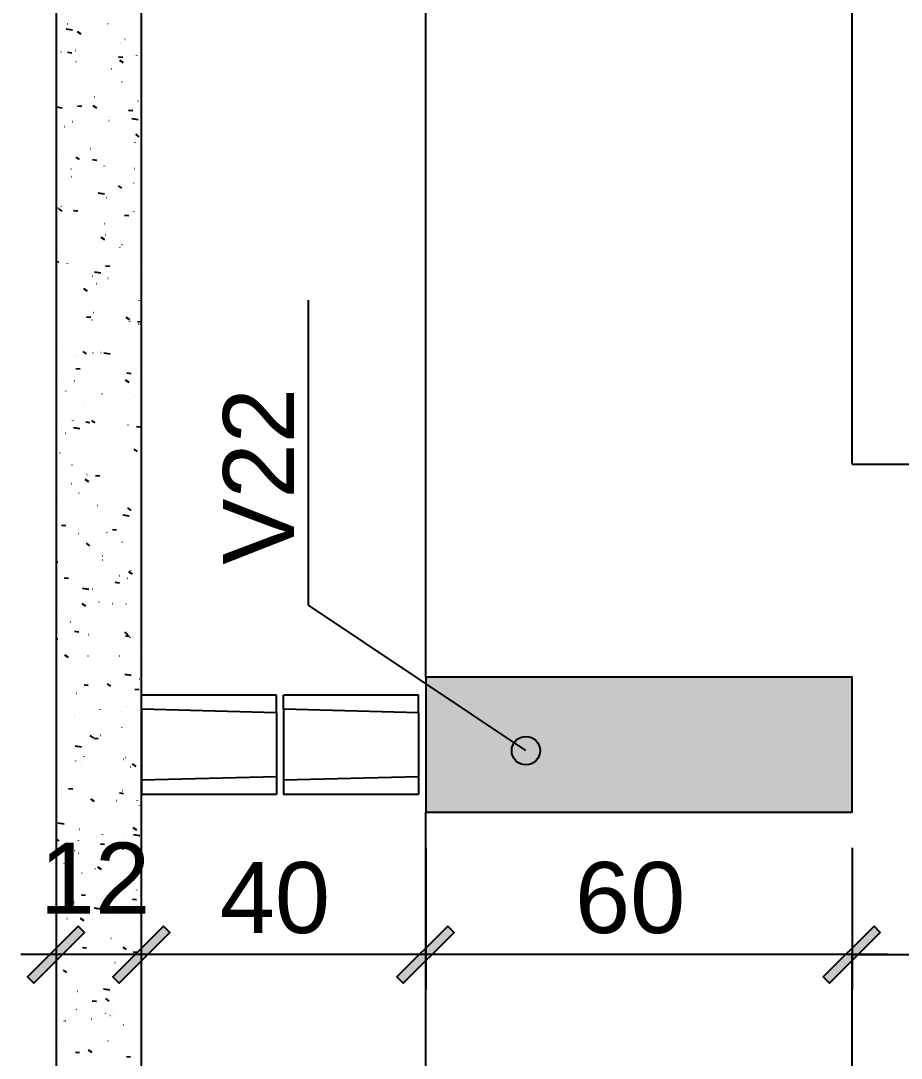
# Model space of a CAD drawing. Extents: x -1789 to 4156, y -3064 to 1391.
# Drawn here: x 2569.4 to 2693.4, y -1544.8 to -1398.8 of the extents above; entities that cross this region are included whole.
import ezdxf

# ---------------------------------------------------------------- set-up
doc = ezdxf.new("R2010")
doc.units = 0
for name, color, linetype in [('1', 1, 'CONTINUOUS'), ('2', 2, 'CONTINUOUS'), ('3', 3, 'CONTINUOUS'), ('4', 4, 'CONTINUOUS'), ('8', 8, 'CONTINUOUS'), ('9', 254, 'CONTINUOUS')]:
    doc.layers.add(name, color=color, linetype=linetype)
doc.styles.add('TQS_ARIAL', font='arial.ttf')

msp = doc.modelspace()

# ---------------------------------------------------------------- linework, layer by layer
at = {"layer": '1', "linetype": 'Continuous'}
for p, q in [((2586.4368, -1495.72845), (2586.4368, -1505.7146)), ((2586.4368, -1495.72845), (2586.4368, -1505.7146)), ((2586.4368, -1495.72845), (2586.4368, -1505.7146)), ((2586.4368, -1495.72845), (2586.4368, -1505.7146)), ((2586.4368, -1495.72845), (2586.4368, -1505.7146)), ((2586.4368, -1495.72845), (2586.4368, -1505.7146)), ((2586.4368, -1495.72845), (2586.4368, -1505.7146)), ((2605.4368, -1496.2196), (2605.4368, -1505.2196)), ((2605.4368, -1496.2196), (2605.4368, -1505.2196)), ((2606.4368, -1495.72845), (2606.4368, -1505.7146)), ((2625.4368, -1496.2196), (2625.4368, -1505.2196)), ((2625.4368, -1496.2196), (2625.4368, -1505.2196)), ((2625.4368, -1496.2196), (2625.4368, -1505.2196)), ((2625.4368, -1496.2196), (2625.4368, -1505.2196)), ((2625.4368, -1496.2196), (2625.4368, -1505.2196)), ((2625.4368, -1496.2196), (2625.4368, -1505.2196)), ((2626.4368, -1515.2196), (2626.4368, -1535.2197)), ((2686.4368, -1515.2196), (2686.4368, -1535.2197)), ((2591.4368, -1530.2197), (2569.4368, -1530.2197)), ((2631.4368, -1530.2197), (2581.4368, -1530.2197)), ((2691.4368, -1530.2197), (2621.4368, -1530.2197))]:
    msp.add_line(p, q, dxfattribs=at)
for points in [[(2640.5341, -1501.54355), (2609.9143, -1481.0751), (2609.9143, -1438.12065)], [(2577.53095, -1526.24165), (2570.3857, -1533.38695), (2571.26955, -1534.2708), (2578.41485, -1527.12555), (2577.53095, -1526.24165)], [(2589.53095, -1526.24165), (2582.3857, -1533.38695), (2583.26955, -1534.2708), (2590.41485, -1527.12555), (2589.53095, -1526.24165)], [(2589.53095, -1526.24165), (2582.3857, -1533.38695), (2583.26955, -1534.2708), (2590.41485, -1527.12555), (2589.53095, -1526.24165)], [(2629.53095, -1526.24165), (2622.3857, -1533.38695), (2623.26955, -1534.2708), (2630.41485, -1527.12555), (2629.53095, -1526.24165)], [(2629.53095, -1526.24165), (2622.3857, -1533.38695), (2623.26955, -1534.2708), (2630.41485, -1527.12555), (2629.53095, -1526.24165)], [(2689.53095, -1526.24165), (2682.3857, -1533.38695), (2683.26955, -1534.2708), (2690.41485, -1527.12555), (2689.53095, -1526.24165)]]:
    msp.add_lwpolyline(points, dxfattribs=at)
msp.add_circle((2640.5341, -1501.54355), 2, dxfattribs=at)
for points in [[(2642.5341, -1501.54355), (2640.8814, -1499.5739), (2639.5341, -1499.8115)], [(2642.5341, -1501.54355), (2642.0662, -1500.25795), (2640.8814, -1499.5739)], [(2642.5341, -1501.54355), (2639.5341, -1499.8115), (2638.6547, -1500.8595)], [(2642.5341, -1501.54355), (2638.6547, -1500.8595), (2638.6547, -1502.22755)], [(2642.5341, -1501.54355), (2638.6547, -1502.22755), (2639.5341, -1503.2756)], [(2642.5341, -1501.54355), (2639.5341, -1503.2756), (2640.8814, -1503.51315)], [(2642.5341, -1501.54355), (2640.8814, -1503.51315), (2642.0662, -1502.8291)], [(2642.5341, -1501.54355), (2642.0662, -1502.8291), (2642.5341, -1501.54355)], [(2577.53095, -1526.24165), (2570.3857, -1533.38695), (2571.26955, -1534.2708)], [(2577.53095, -1526.24165), (2571.26955, -1534.2708), (2578.41485, -1527.12555)], [(2577.53095, -1526.24165), (2578.41485, -1527.12555), (2577.53095, -1526.24165)], [(2589.53095, -1526.24165), (2582.3857, -1533.38695), (2583.26955, -1534.2708)], [(2589.53095, -1526.24165), (2582.3857, -1533.38695), (2583.26955, -1534.2708)], [(2589.53095, -1526.24165), (2583.26955, -1534.2708), (2590.41485, -1527.12555)], [(2589.53095, -1526.24165), (2583.26955, -1534.2708), (2590.41485, -1527.12555)], [(2589.53095, -1526.24165), (2590.41485, -1527.12555), (2589.53095, -1526.24165)], [(2589.53095, -1526.24165), (2590.41485, -1527.12555), (2589.53095, -1526.24165)], [(2629.53095, -1526.24165), (2622.3857, -1533.38695), (2623.26955, -1534.2708)], [(2629.53095, -1526.24165), (2622.3857, -1533.38695), (2623.26955, -1534.2708)], [(2629.53095, -1526.24165), (2623.26955, -1534.2708), (2630.41485, -1527.12555)], [(2629.53095, -1526.24165), (2623.26955, -1534.2708), (2630.41485, -1527.12555)], [(2629.53095, -1526.24165), (2630.41485, -1527.12555), (2629.53095, -1526.24165)], [(2629.53095, -1526.24165), (2630.41485, -1527.12555), (2629.53095, -1526.24165)], [(2689.53095, -1526.24165), (2682.3857, -1533.38695), (2683.26955, -1534.2708)], [(2689.53095, -1526.24165), (2683.26955, -1534.2708), (2690.41485, -1527.12555)], [(2689.53095, -1526.24165), (2690.41485, -1527.12555), (2689.53095, -1526.24165)]]:
    msp.add_solid(points, dxfattribs=at)
at = {"layer": '2', "linetype": 'Continuous'}
for p, q in [((2586.4368, -1495.72845), (2586.4368, -1493.7196)), ((2586.4368, -1495.72845), (2586.4368, -1493.7196)), ((2586.4368, -1495.72845), (2586.4368, -1493.7196)), ((2586.4368, -1495.72845), (2586.4368, -1493.7196)), ((2586.4368, -1495.72845), (2586.4368, -1493.7196)), ((2586.4368, -1495.72845), (2586.4368, -1493.7196)), ((2605.4368, -1493.7196), (2586.4368, -1493.7196)), ((2586.4368, -1495.72845), (2586.4368, -1493.7196)), ((2605.4368, -1496.2196), (2605.4368, -1493.7196)), ((2605.4368, -1496.2196), (2605.4368, -1493.7196)), ((2625.4368, -1493.7196), (2606.4368, -1493.7196)), ((2606.4368, -1495.72845), (2606.4368, -1493.7196)), ((2625.4368, -1496.2196), (2625.4368, -1493.7196)), ((2625.4368, -1496.2196), (2625.4368, -1493.7196)), ((2625.4368, -1496.2196), (2625.4368, -1493.7196)), ((2625.4368, -1496.2196), (2625.4368, -1493.7196)), ((2625.4368, -1496.2196), (2625.4368, -1493.7196)), ((2625.4368, -1496.2196), (2625.4368, -1493.7196)), ((2605.4368, -1496.2196), (2586.4368, -1495.72845)), ((2625.4368, -1496.2196), (2606.4368, -1495.72845)), ((2605.4368, -1505.22345), (2586.4368, -1505.7146)), ((2605.4368, -1505.22345), (2605.4368, -1507.71765)), ((2605.4368, -1505.22345), (2605.4368, -1507.71765)), ((2625.4368, -1505.22345), (2606.4368, -1505.7146)), ((2625.4368, -1505.22345), (2625.4368, -1507.71765)), ((2625.4368, -1505.22345), (2625.4368, -1507.71765)), ((2625.4368, -1505.22345), (2625.4368, -1507.71765)), ((2625.4368, -1505.22345), (2625.4368, -1507.71765)), ((2625.4368, -1505.22345), (2625.4368, -1507.71765)), ((2625.4368, -1505.22345), (2625.4368, -1507.71765)), ((2586.4368, -1505.7146), (2586.4368, -1507.7196)), ((2586.4368, -1505.7146), (2586.4368, -1507.7196)), ((2586.4368, -1505.7146), (2586.4368, -1507.7196)), ((2586.4368, -1505.7146), (2586.4368, -1507.7196)), ((2586.4368, -1505.7146), (2586.4368, -1507.7196)), ((2586.4368, -1505.7146), (2586.4368, -1507.7196)), ((2586.4368, -1505.7146), (2586.4368, -1507.7196)), ((2606.4368, -1505.7146), (2606.4368, -1507.7196)), ((2605.4368, -1507.71765), (2586.4368, -1507.7196)), ((2625.4368, -1507.71765), (2606.4368, -1507.7196)), ((2626.4368, -1510.2196), (2626.4368, -1510.2196)), ((2686.4368, -1510.2196), (2686.4368, -1510.2196)), ((2574.4368, -1530.2197), (2574.4368, -1530.2197)), ((2586.4368, -1530.2197), (2586.4368, -1530.2197)), ((2586.4368, -1530.2197), (2586.4368, -1530.2197)), ((2626.4368, -1530.2197), (2626.4368, -1530.2197))]:
    msp.add_line(p, q, dxfattribs=at)
at = {"layer": '3', "linetype": 'Continuous'}
for p, q in [((2626.4368, -1491.2196), (2626.4368, -1232.7196)), ((2686.4368, -1461.2197), (2686.4368, -1232.7196)), ((2686.4368, -1461.2197), (2786.4368, -1461.2197)), ((2626.4368, -2066.2197), (2626.4368, -1510.2196)), ((2686.4368, -2066.2197), (2686.4368, -1530.2197)), ((2686.4368, -1530.2197), (2786.4368, -1530.2197))]:
    msp.add_line(p, q, dxfattribs=at)
at = {"layer": '4', "linetype": 'Continuous'}
for p, q in [((2686.4368, -1491.2196), (2626.4368, -1491.2196)), ((2626.4368, -1491.2196), (2626.4368, -1510.2196)), ((2686.4368, -1510.2196), (2686.4368, -1491.2196)), ((2626.4368, -1510.2196), (2686.4368, -1510.2196))]:
    msp.add_line(p, q, dxfattribs=at)
at = {"layer": '8', "linetype": 'Continuous'}
msp.add_lwpolyline([(2626.4368, -1510.2196), (2686.4368, -1510.2196), (2686.4368, -1491.2196), (2626.4368, -1491.2196), (2626.4368, -1510.2196)], dxfattribs=at)
for points in [[(2626.4368, -1510.2196), (2686.4368, -1510.2196), (2686.4368, -1491.2196)], [(2626.4368, -1510.2196), (2686.4368, -1491.2196), (2626.4368, -1491.2196)], [(2626.4368, -1510.2196), (2626.4368, -1491.2196), (2626.4368, -1510.2196)]]:
    msp.add_solid(points, dxfattribs=at)
at = {"layer": '9', "linetype": 'Continuous'}
for p, q in [((2574.4368, -1399.44765), (2574.4368, -1399.44765)), ((2574.4368, -1399.44765), (2574.4368, -1399.44765)), ((2574.4368, -1399.44765), (2574.4368, -1399.44765)), ((2576.73185, -1400.1547), (2575.84245, -1400.01675)), ((2575.8849, -1400.27785), (2575.87755, -1400.2711)), ((2575.98495, -1399.24385), (2575.99485, -1399.24255)), ((2577.2347, -1399.67285), (2577.2426, -1399.66675)), ((2579.20505, -1399.497), (2579.19665, -1399.4916)), ((2581.7168, -1399.2768), (2581.7094, -1399.27005)), ((2582.42855, -1398.92305), (2582.4365, -1398.917)), ((2584.5433, -1399.72255), (2584.53485, -1399.71715)), ((2577.918, -1400.7104), (2577.4206, -1400.37485)), ((2584.11295, -1401.4725), (2584.10555, -1401.46575)), ((2585.9605, -1401.5283), (2585.9704, -1401.527)), ((2586.4368, -1400.92885), (2586.4368, -1400.92885)), ((2586.4368, -1400.92885), (2586.4368, -1400.92885)), ((2586.4368, -1401.65985), (2586.4368, -1401.65985)), ((2574.4368, -1401.8197), (2574.4368, -1401.8197)), ((2574.4368, -1403.04545), (2574.4368, -1403.04545)), ((2575.10705, -1403.23685), (2575.09865, -1403.23145)), ((2577.1131, -1403.00175), (2577.121, -1402.9957)), ((2577.1416, -1402.68935), (2577.1515, -1402.68805)), ((2578.28105, -1402.47355), (2578.2737, -1402.4668)), ((2582.30695, -1402.252), (2582.3149, -1402.2459)), ((2583.4571, -1401.8579), (2583.467, -1401.8566)), ((2576.63235, -1403.35845), (2576.0346, -1403.30615)), ((2577.21555, -1404.5801), (2577.2071, -1404.5747)), ((2580.4453, -1403.4624), (2580.43685, -1403.457)), ((2583.80495, -1403.98595), (2583.2072, -1403.93365)), ((2583.8871, -1404.73655), (2583.38965, -1404.40105)), ((2585.7835, -1403.68795), (2585.7751, -1403.68255)), ((2586.4368, -1403.60195), (2586.4368, -1403.60195)), ((2586.4368, -1403.60195), (2586.4368, -1403.60195)), ((2586.4368, -1403.60195), (2586.4368, -1403.60195)), ((2586.4368, -1404.10415), (2586.4368, -1404.10415)), ((2586.4368, -1404.21625), (2586.4368, -1404.21625)), ((2574.4368, -1405.05535), (2574.4368, -1405.05535)), ((2580.8264, -1405.802), (2580.8363, -1405.8007)), ((2582.18535, -1405.58095), (2582.1933, -1405.57485)), ((2582.55375, -1404.80565), (2582.54535, -1404.80025)), ((2583.3298, -1405.47245), (2583.3397, -1405.47115)), ((2574.4368, -1406.6432), (2574.4368, -1406.6432)), ((2574.5109, -1406.63345), (2574.5208, -1406.63215)), ((2576.61805, -1407.29465), (2576.6107, -1407.2879)), ((2576.9915, -1406.3307), (2576.9994, -1406.3246)), ((2583.70005, -1407.43915), (2583.6927, -1407.43235)), ((2586.4368, -1406.4564), (2586.4368, -1406.4564)), ((2586.4368, -1407.2794), (2586.4368, -1407.2794)), ((2586.4368, -1407.2794), (2586.4368, -1407.2794)), ((2586.4368, -1407.2794), (2586.4368, -1407.2794)), ((2574.4368, -1408.29095), (2574.4368, -1408.29095)), ((2581.913, -1409.02555), (2581.92095, -1409.01945)), ((2586.1471, -1408.6993), (2586.157, -1408.698)), ((2574.4368, -1410.241), (2574.4368, -1410.241)), ((2574.4368, -1410.241), (2574.4368, -1410.241)), ((2574.4368, -1410.241), (2574.4368, -1410.241)), ((2576.04425, -1410.02935), (2576.05415, -1410.02805)), ((2576.8699, -1409.65965), (2576.8778, -1409.65355)), ((2579.8316, -1409.53075), (2579.8415, -1409.52945)), ((2580.6064, -1409.9156), (2580.598, -1409.9102)), ((2585.94465, -1410.14115), (2585.9362, -1410.13575)), ((2586.4368, -1409.9469), (2586.4368, -1409.9469)), ((2586.4368, -1409.9469), (2586.4368, -1409.9469)), ((2586.4368, -1410.4547), (2586.4368, -1410.4547)), ((2586.4368, -1410.4547), (2586.4368, -1410.4547)), ((2575.2855, -1411.12115), (2574.4368, -1410.9895)), ((2574.4368, -1411.5266), (2574.4368, -1411.5266)), ((2578.01985, -1410.88035), (2577.4221, -1410.82805)), ((2580.1496, -1411.1083), (2579.6522, -1410.77275)), ((2585.19245, -1411.5079), (2584.59475, -1411.4556)), ((2586.4368, -1411.61675), (2586.4368, -1411.61675)), ((2576.1291, -1413.19155), (2576.12175, -1413.1848)), ((2576.74035, -1412.99465), (2576.7483, -1412.9886)), ((2578.0684, -1413.36065), (2578.0783, -1413.35935)), ((2581.8557, -1412.86205), (2581.86565, -1412.86075)), ((2581.94215, -1412.2388), (2581.9501, -1412.23275)), ((2582.03705, -1412.26025), (2582.0297, -1412.2535)), ((2585.9579, -1412.77635), (2585.06855, -1412.6384)), ((2586.4368, -1412.8506), (2586.4368, -1412.8506)), ((2574.4368, -1413.8388), (2574.4368, -1413.8388)), ((2574.4368, -1413.8388), (2574.4368, -1413.8388)), ((2574.4368, -1414.76225), (2574.4368, -1414.76225)), ((2574.4368, -1414.76225), (2574.4368, -1414.76225)), ((2574.4368, -1414.76225), (2574.4368, -1414.76225)), ((2575.565, -1413.69025), (2575.5749, -1413.68895)), ((2576.50845, -1413.65545), (2576.5, -1413.65005)), ((2582.96025, -1414.59045), (2582.95185, -1414.58505)), ((2586.1187, -1415.1345), (2585.62125, -1414.79895)), ((2586.4368, -1413.62995), (2586.4368, -1413.62995)), ((2586.4368, -1413.62995), (2586.4368, -1413.62995)), ((2576.6267, -1416.3175), (2576.63465, -1416.31145)), ((2578.6169, -1414.9987), (2578.60845, -1414.9933)), ((2581.82055, -1415.56775), (2581.8285, -1415.56165)), ((2585.54055, -1415.97475), (2585.55045, -1415.9734)), ((2585.85615, -1415.7598), (2585.8488, -1415.75305)), ((2586.4368, -1415.34905), (2586.4368, -1415.34905)), ((2586.4368, -1416.29185), (2586.4368, -1416.29185)), ((2574.4368, -1417.43655), (2574.4368, -1417.43655)), ((2574.4368, -1417.43655), (2574.4368, -1417.43655)), ((2574.4368, -1417.43655), (2574.4368, -1417.43655)), ((2575.4377, -1417.3048), (2575.4476, -1417.3035)), ((2579.225, -1416.8062), (2579.23495, -1416.80485)), ((2586.4368, -1416.80525), (2586.4368, -1416.80525)), ((2586.4368, -1416.80525), (2586.4368, -1416.80525)), ((2574.4368, -1417.99785), (2574.4368, -1417.99785)), ((2575.64015, -1419.0885), (2575.6328, -1419.0817)), ((2577.71645, -1418.3598), (2577.21905, -1418.02425)), ((2580.12565, -1418.46515), (2579.5279, -1418.41285)), ((2581.22535, -1419.26015), (2581.23325, -1419.25405)), ((2581.5481, -1418.15715), (2581.54075, -1418.1504)), ((2586.4368, -1419.0173), (2586.4368, -1419.0173)), ((2576.5051, -1419.64645), (2576.51305, -1419.64035)), ((2576.59435, -1420.7503), (2576.60425, -1420.749)), ((2576.66955, -1420.10865), (2576.6611, -1420.10325)), ((2582.0078, -1420.3342), (2581.99935, -1420.3288)), ((2582.90985, -1419.91885), (2582.91975, -1419.91755)), ((2584.4723, -1420.00425), (2584.48025, -1419.9982)), ((2585.41325, -1419.58925), (2585.42315, -1419.58795)), ((2586.4368, -1419.9805), (2586.4368, -1419.9805)), ((2586.4368, -1419.9805), (2586.4368, -1419.9805)), ((2586.4368, -1419.9805), (2586.4368, -1419.9805)), ((2574.4368, -1421.03435), (2574.4368, -1421.03435)), ((2574.4368, -1421.2335), (2574.4368, -1421.2335)), ((2583.68555, -1422.386), (2583.1881, -1422.05045)), ((2585.3672, -1421.6567), (2585.3598, -1421.64995)), ((2575.90985, -1423.33885), (2575.9178, -1423.33275)), ((2581.2425, -1423.23575), (2580.3531, -1423.09785)), ((2581.47285, -1423.7058), (2581.48275, -1423.7045)), ((2586.4368, -1422.63685), (2586.4368, -1422.63685)), ((2586.4368, -1423.1558), (2586.4368, -1423.1558)), ((2586.4368, -1423.1558), (2586.4368, -1423.1558)), ((2574.4368, -1424.46915), (2574.4368, -1424.46915)), ((2574.4368, -1424.6321), (2574.4368, -1424.6321)), ((2574.4368, -1424.6321), (2574.4368, -1424.6321)), ((2575.1512, -1424.9854), (2575.1438, -1424.97865)), ((2575.1821, -1424.534), (2575.19205, -1424.5327)), ((2577.6855, -1424.2044), (2577.69545, -1424.2031)), ((2577.9098, -1424.074), (2577.90135, -1424.06865)), ((2579.15685, -1424.08295), (2579.1648, -1424.0769)), ((2581.05915, -1424.05405), (2581.05175, -1424.0473)), ((2583.248, -1424.29955), (2583.2396, -1424.2942)), ((2586.4368, -1424.04135), (2586.4368, -1424.04135)), ((2586.4368, -1424.24175), (2586.4368, -1424.24175)), ((2574.68005, -1425.1917), (2574.6716, -1425.18635)), ((2575.2833, -1425.6113), (2574.7859, -1425.27575)), ((2577.453, -1425.63185), (2576.8553, -1425.57955)), ((2580.01825, -1425.41725), (2580.00985, -1425.4119)), ((2581.45575, -1425.55455), (2581.4637, -1425.5485)), ((2584.62565, -1426.25935), (2584.0279, -1426.20705)), ((2585.3565, -1425.6428), (2585.34805, -1425.63745)), ((2586.4368, -1426.33105), (2586.4368, -1426.33105)), ((2586.4368, -1426.33105), (2586.4368, -1426.33105)), ((2586.4368, -1426.33105), (2586.4368, -1426.33105)), ((2586.4368, -1426.4178), (2586.4368, -1426.4178)), ((2574.4368, -1427.70475), (2574.4368, -1427.70475)), ((2578.744, -1427.66285), (2578.7539, -1427.66155)), ((2581.2474, -1427.33325), (2581.2573, -1427.33195)), ((2584.87825, -1427.5536), (2584.87085, -1427.54685)), ((2585.0347, -1426.83465), (2585.0446, -1426.83335)), ((2574.4368, -1428.2299), (2574.4368, -1428.2299)), ((2574.4368, -1428.2299), (2574.4368, -1428.2299)), ((2581.25235, -1429.6375), (2580.75495, -1429.30195)), ((2581.33415, -1428.8835), (2581.3421, -1428.8774)), ((2586.4368, -1428.9818), (2586.4368, -1428.9818)), ((2586.4368, -1429.50635), (2586.4368, -1429.50635)), ((2586.4368, -1429.50635), (2586.4368, -1429.50635)), ((2586.4368, -1429.50635), (2586.4368, -1429.50635)), ((2574.4368, -1430.9404), (2574.4368, -1430.9404)), ((2574.66225, -1430.8823), (2574.65485, -1430.87555)), ((2576.1403, -1429.63325), (2576.14825, -1429.6272)), ((2578.0709, -1430.5272), (2578.0625, -1430.52185)), ((2580.5702, -1429.951), (2580.5628, -1429.94425)), ((2581.30845, -1430.923), (2581.3184, -1430.9217)), ((2583.40915, -1430.75275), (2583.4007, -1430.7474)), ((2583.7251, -1430.2845), (2583.73305, -1430.2784)), ((2574.4368, -1431.82765), (2574.4368, -1431.82765)), ((2574.4368, -1431.82765), (2574.4368, -1431.82765)), ((2575.01775, -1431.7512), (2575.02765, -1431.7499)), ((2577.52115, -1431.4216), (2577.53105, -1431.4203)), ((2574.7804, -1432.79855), (2574.4368, -1432.7685)), ((2576.0187, -1432.9622), (2576.02665, -1432.9561)), ((2581.953, -1433.42605), (2581.3553, -1433.37375)), ((2584.3893, -1433.45055), (2584.3819, -1433.4438)), ((2585.8677, -1433.92055), (2585.87765, -1433.91925)), ((2586.4368, -1432.6816), (2586.4368, -1432.6816)), ((2586.4368, -1432.6816), (2586.4368, -1432.6816)), ((2586.4368, -1433.13445), (2586.4368, -1433.13445)), ((2586.4368, -1433.81835), (2586.4368, -1433.81835)), ((2574.4368, -1434.17605), (2574.4368, -1434.17605)), ((2575.7649, -1435.2506), (2575.7748, -1435.2493)), ((2578.46915, -1434.31755), (2578.4771, -1434.31145)), ((2579.31115, -1434.4926), (2579.3027, -1434.48725)), ((2579.5522, -1434.752), (2579.56215, -1434.7507)), ((2580.7092, -1434.3438), (2579.81985, -1434.2059)), ((2581.71615, -1435.0617), (2581.72405, -1435.0556)), ((2584.64935, -1434.71815), (2584.64095, -1434.7128)), ((2586.4368, -1435.2321), (2586.4368, -1435.2321)), ((2586.4368, -1435.32675), (2586.4368, -1435.32675)), ((2574.4368, -1435.42545), (2574.4368, -1435.42545)), ((2574.4368, -1435.42545), (2574.4368, -1435.42545)), ((2574.4368, -1435.42545), (2574.4368, -1435.42545)), ((2576.0814, -1435.6103), (2576.07295, -1435.60495)), ((2578.8192, -1436.889), (2578.3218, -1436.55345)), ((2580.0812, -1435.8479), (2580.07385, -1435.84115)), ((2581.41965, -1435.83585), (2581.4112, -1435.8305)), ((2584.9631, -1435.8058), (2584.97105, -1435.79975)), ((2586.4368, -1435.8569), (2586.4368, -1435.8569)), ((2574.4368, -1437.41165), (2574.4368, -1437.41165)), ((2574.4368, -1437.41165), (2574.4368, -1437.41165)), ((2575.79645, -1438.2666), (2575.7891, -1438.25985)), ((2583.1141, -1437.88085), (2583.124, -1437.87955)), ((2586.10375, -1438.1662), (2586.11165, -1438.16015)), ((2574.4368, -1439.02325), (2574.4368, -1439.02325)), ((2574.4368, -1439.02325), (2574.4368, -1439.02325)), ((2576.40065, -1439.1404), (2576.4086, -1439.1343)), ((2576.82335, -1438.70905), (2576.8333, -1438.70775)), ((2579.32675, -1438.37945), (2579.3367, -1438.37815)), ((2583.9003, -1439.34745), (2583.89295, -1439.3407)), ((2586.4368, -1439.03215), (2586.4368, -1439.03215)), ((2586.4368, -1439.03215), (2586.4368, -1439.03215)), ((2586.4368, -1439.03215), (2586.4368, -1439.03215)), ((2574.4368, -1440.6473), (2574.4368, -1440.6473)), ((2578.1926, -1440.4623), (2578.18525, -1440.4555)), ((2579.2804, -1440.59275), (2578.6827, -1440.5405)), ((2579.4723, -1440.9458), (2579.46385, -1440.94045)), ((2579.64765, -1439.8845), (2579.6556, -1439.87845)), ((2584.7883, -1440.91515), (2584.29085, -1440.57965)), ((2584.8105, -1441.17135), (2584.80205, -1441.166)), ((2586.4368, -1441.21885), (2585.8553, -1441.168)), ((2586.0226, -1441.0957), (2586.0325, -1441.0944)), ((2574.4368, -1442.621), (2574.4368, -1442.621)), ((2574.4368, -1442.621), (2574.4368, -1442.621)), ((2579.7319, -1441.9239), (2579.7418, -1441.9226)), ((2580.84775, -1442.19925), (2580.8557, -1442.1932)), ((2582.2353, -1441.59435), (2582.2452, -1441.593)), ((2585.98215, -1441.49515), (2585.99005, -1441.48905)), ((2586.29645, -1441.54315), (2586.2891, -1441.53635)), ((2586.4368, -1441.67175), (2586.4368, -1441.67175)), ((2586.4368, -1441.67175), (2586.4368, -1441.67175)), ((2586.4368, -1441.67175), (2586.4368, -1441.67175)), ((2586.4368, -1442.0271), (2586.4368, -1442.0271)), ((2586.4368, -1442.20745), (2586.4368, -1442.20745)), ((2586.4368, -1442.20745), (2586.4368, -1442.20745)), ((2574.4368, -1443.88295), (2574.4368, -1443.88295)), ((2574.4368, -1443.88295), (2574.4368, -1443.88295)), ((2574.4368, -1443.88295), (2574.4368, -1443.88295)), ((2574.475, -1443.85365), (2574.4829, -1443.84755)), ((2579.31115, -1444.0184), (2579.3027, -1444.01305)), ((2575.3743, -1444.68565), (2575.36585, -1444.6803)), ((2578.7034, -1445.7035), (2578.20595, -1445.368)), ((2579.6046, -1445.53845), (2579.6145, -1445.53715)), ((2580.72615, -1445.5282), (2580.7341, -1445.5221)), ((2582.035, -1445.7402), (2581.14565, -1445.60225)), ((2581.4196, -1445.36165), (2581.41115, -1445.3563)), ((2583.3919, -1445.03985), (2583.4018, -1445.03855)), ((2583.6116, -1445.42785), (2583.60425, -1445.4211)), ((2586.05075, -1445.13675), (2586.0423, -1445.13135)), ((2586.4368, -1445.3827), (2586.4368, -1445.3827)), ((2574.4368, -1446.2188), (2574.4368, -1446.2188)), ((2574.4368, -1446.2188), (2574.4368, -1446.2188)), ((2575.5323, -1446.27795), (2575.54025, -1446.2719)), ((2577.1012, -1445.868), (2577.1111, -1445.8667)), ((2577.48275, -1446.0289), (2577.47435, -1446.02355)), ((2584.2159, -1446.08605), (2584.22385, -1446.07995)), ((2586.4368, -1446.4229), (2586.4368, -1446.4229)), ((2574.4368, -1447.11855), (2574.4368, -1447.11855)), ((2577.7848, -1447.86245), (2577.1871, -1447.81015)), ((2579.1033, -1447.64175), (2579.09595, -1447.635)), ((2584.9574, -1448.48995), (2584.3597, -1448.4377)), ((2585.73895, -1448.15305), (2585.7469, -1448.14695)), ((2586.4368, -1448.0167), (2586.4368, -1448.0167)), ((2586.4368, -1448.0167), (2586.4368, -1448.0167)), ((2574.4368, -1449.81655), (2574.4368, -1449.81655)), ((2574.4368, -1449.81655), (2574.4368, -1449.81655)), ((2574.4705, -1449.81215), (2574.4804, -1449.81085)), ((2575.4107, -1449.6069), (2575.41865, -1449.6008)), ((2576.9739, -1449.48255), (2576.9838, -1449.48125)), ((2580.7612, -1448.98395), (2580.7711, -1448.98265)), ((2584.67245, -1449.7297), (2584.17505, -1449.3942)), ((2586.4368, -1448.558), (2586.4368, -1448.558)), ((2586.4368, -1448.558), (2586.4368, -1448.558)), ((2586.4368, -1448.558), (2586.4368, -1448.558)), ((2586.4368, -1448.6194), (2586.4368, -1448.6194)), ((2574.4368, -1450.3542), (2574.4368, -1450.3542)), ((2575.76695, -1450.9295), (2575.7596, -1450.92275)), ((2578.95995, -1450.1191), (2578.9679, -1450.113)), ((2580.87365, -1451.3644), (2580.8652, -1451.35905)), ((2582.9224, -1451.1413), (2582.915, -1451.13455)), ((2586.4368, -1450.9198), (2586.4368, -1450.9198)), ((2578.46465, -1452.8841), (2578.47455, -1452.88275)), ((2580.483, -1452.1861), (2580.4909, -1452.18)), ((2580.96805, -1452.5545), (2580.97795, -1452.5532)), ((2584.75535, -1452.0559), (2584.76525, -1452.0546)), ((2585.4539, -1451.6074), (2585.46185, -1451.6013)), ((2586.21185, -1451.58995), (2586.20345, -1451.5846)), ((2586.4368, -1451.73325), (2586.4368, -1451.73325)), ((2586.4368, -1451.73325), (2586.4368, -1451.73325)), ((2574.4368, -1453.41435), (2574.4368, -1453.41435)), ((2574.4368, -1453.41435), (2574.4368, -1453.41435)), ((2574.4368, -1453.58985), (2574.4368, -1453.58985)), ((2574.4368, -1453.58985), (2574.4368, -1453.58985)), ((2578.16315, -1453.1252), (2578.15575, -1453.11845)), ((2580.114, -1454.05575), (2580.1056, -1454.05035)), ((2585.31855, -1453.33695), (2585.31115, -1453.3302)), ((2586.4368, -1454.36165), (2586.4368, -1454.36165)), ((2586.4368, -1454.36165), (2586.4368, -1454.36165)), ((2586.4368, -1454.36165), (2586.4368, -1454.36165)), ((2576.77565, -1455.10425), (2576.7672, -1455.09885)), ((2579.1723, -1455.38435), (2578.5746, -1455.3321)), ((2579.922, -1455.41815), (2579.42455, -1455.08265)), ((2580.13845, -1455.6861), (2580.1464, -1455.68)), ((2584.5299, -1455.68335), (2584.5398, -1455.68205)), ((2586.4368, -1454.90855), (2586.4368, -1454.90855)), ((2586.4368, -1454.90855), (2586.4368, -1454.90855)), ((2574.4368, -1456.82545), (2574.4368, -1456.82545)), ((2574.4368, -1457.01215), (2574.4368, -1457.01215)), ((2575.1675, -1456.2648), (2575.17545, -1456.2587)), ((2575.711, -1456.8444), (2575.7209, -1456.8431)), ((2577.76865, -1456.2693), (2576.87925, -1456.13135)), ((2578.8841, -1456.4475), (2578.8757, -1456.4421)), ((2582.0265, -1456.01295), (2582.0364, -1456.0116)), ((2583.38545, -1456.4302), (2583.39335, -1456.42415)), ((2586.3449, -1456.0119), (2585.7472, -1455.9596)), ((2586.4368, -1456.01995), (2586.4368, -1456.01995)), ((2583.5821, -1458.0908), (2583.57475, -1458.084)), ((2586.4368, -1457.61365), (2586.4368, -1457.61365)), ((2586.4368, -1458.0838), (2586.4368, -1458.0838)), ((2586.4368, -1458.0838), (2586.4368, -1458.0838)), ((2574.4368, -1460.0611), (2574.4368, -1460.0611)), ((2574.4368, -1460.0611), (2574.4368, -1460.0611)), ((2574.4368, -1460.0611), (2574.4368, -1460.0611)), ((2574.9658, -1459.6552), (2574.9737, -1459.6491)), ((2578.1254, -1459.43555), (2578.118, -1459.4288)), ((2579.1846, -1459.98485), (2579.19455, -1459.98355)), ((2581.688, -1459.65525), (2581.69795, -1459.65395)), ((2585.89105, -1459.44435), (2585.39365, -1459.10885)), ((2585.47535, -1459.15665), (2585.48525, -1459.15535)), ((2586.4368, -1459.8125), (2586.4368, -1459.8125)), ((2574.4368, -1460.6099), (2574.4368, -1460.6099)), ((2574.4368, -1460.6099), (2574.4368, -1460.6099)), ((2576.6578, -1461.3797), (2576.64935, -1461.37435)), ((2578.21275, -1460.39935), (2578.2207, -1460.39325)), ((2581.45975, -1461.1435), (2581.4677, -1461.1374)), ((2585.25255, -1461.4688), (2585.2605, -1461.4627)), ((2586.4368, -1460.70665), (2586.4368, -1460.70665)), ((2586.4368, -1460.70665), (2586.4368, -1460.70665)), ((2586.4368, -1461.2591), (2586.4368, -1461.2591)), ((2586.4368, -1461.2591), (2586.4368, -1461.2591)), ((2586.4368, -1461.2591), (2586.4368, -1461.2591)), ((2578.76625, -1462.72295), (2578.75785, -1462.7176)), ((2580.55985, -1462.9063), (2579.9621, -1462.854)), ((2581.9445, -1462.93515), (2581.9371, -1462.92835)), ((2582.275, -1461.783), (2582.26655, -1461.7776)), ((2582.84465, -1463.1008), (2582.85455, -1463.09945)), ((2574.4368, -1463.2967), (2574.4368, -1463.2967)), ((2574.4368, -1463.2967), (2574.4368, -1463.2967)), ((2574.4368, -1463.2967), (2574.4368, -1463.2967)), ((2574.4368, -1464.2077), (2574.4368, -1464.2077)), ((2574.4368, -1464.2077), (2574.4368, -1464.2077)), ((2576.55395, -1463.92895), (2576.56385, -1463.92765)), ((2579.0175, -1463.7008), (2578.5201, -1463.36525)), ((2579.05735, -1463.5994), (2579.06725, -1463.5981)), ((2586.4368, -1463.42045), (2586.4368, -1463.42045)), ((2586.4368, -1464.43435), (2586.4368, -1464.43435)), ((2586.4368, -1464.43435), (2586.4368, -1464.43435)), ((2576.2038, -1465.17655), (2576.2117, -1465.17045)), ((2577.6364, -1465.3325), (2577.62905, -1465.32575)), ((2579.9966, -1465.50185), (2580.0045, -1465.49575)), ((2584.34065, -1465.1308), (2584.33325, -1465.12405)), ((2585.13095, -1464.79775), (2585.1389, -1464.79165)), ((2574.4368, -1466.53235), (2574.4368, -1466.53235)), ((2574.4368, -1466.53235), (2574.4368, -1466.53235)), ((2575.0002, -1466.67425), (2574.9918, -1466.6689)), ((2579.11825, -1466.12245), (2579.1098, -1466.1171)), ((2580.21395, -1467.0449), (2580.22385, -1467.0436)), ((2581.2267, -1467.4657), (2581.21825, -1467.46035)), ((2584.9866, -1467.72695), (2584.48915, -1467.39145)), ((2585.9447, -1467.40895), (2585.95265, -1467.40285)), ((2586.4368, -1467.0516), (2586.4368, -1467.0516)), ((2586.4368, -1467.0516), (2586.4368, -1467.0516)), ((2586.4368, -1467.0516), (2586.4368, -1467.0516)), ((2574.4368, -1467.80545), (2574.4368, -1467.80545)), ((2574.4368, -1467.80545), (2574.4368, -1467.80545)), ((2574.4368, -1467.80545), (2574.4368, -1467.80545)), ((2576.42665, -1467.5435), (2576.43655, -1467.5422)), ((2579.875, -1468.83075), (2579.8829, -1468.8247)), ((2581.4555, -1468.83205), (2581.44815, -1468.8253)), ((2584.6866, -1468.53295), (2583.7972, -1468.395)), ((2586.4368, -1467.60965), (2586.4368, -1467.60965)), ((2586.4368, -1467.60965), (2586.4368, -1467.60965)), ((2586.4368, -1467.60965), (2586.4368, -1467.60965)), ((2586.4368, -1468.70515), (2586.4368, -1468.70515)), ((2586.4368, -1468.8044), (2586.4368, -1468.8044)), ((2574.4368, -1469.768), (2574.4368, -1469.768)), ((2574.6811, -1469.58055), (2574.68905, -1469.57445)), ((2575.7626, -1469.8871), (2575.1649, -1469.83485)), ((2583.89875, -1470.15755), (2583.90865, -1470.15625)), ((2586.40215, -1469.828), (2586.41205, -1469.8267)), ((2574.4368, -1471.40325), (2574.4368, -1471.40325)), ((2577.14745, -1471.2294), (2577.1401, -1471.22265)), ((2577.58325, -1470.989), (2577.59315, -1470.9877)), ((2580.62925, -1471.48765), (2580.6372, -1471.48155)), ((2581.5787, -1470.8652), (2581.57025, -1470.85985)), ((2582.9352, -1470.51465), (2582.3375, -1470.46235)), ((2583.85165, -1471.0277), (2583.8443, -1471.02095)), ((2586.4368, -1470.7849), (2586.4368, -1470.7849)), ((2586.4368, -1470.7849), (2586.4368, -1470.7849)), ((2586.4368, -1470.7849), (2586.4368, -1470.7849)), ((2586.4368, -1470.821), (2586.4368, -1470.821)), ((2574.4368, -1473.0036), (2574.4368, -1473.0036)), ((2574.5595, -1472.90945), (2574.56745, -1472.9034)), ((2578.33815, -1471.97605), (2578.3297, -1471.97065)), ((2579.1746, -1472.6994), (2578.67715, -1472.3639)), ((2583.68715, -1472.20845), (2583.6787, -1472.2031)), ((2583.87625, -1472.2318), (2583.88415, -1472.2257)), ((2577.1268, -1474.6469), (2577.1367, -1474.6456)), ((2580.9141, -1474.1483), (2580.92405, -1474.14695)), ((2580.96655, -1474.72895), (2580.9592, -1474.7222)), ((2584.76615, -1474.78455), (2584.7741, -1474.77845)), ((2586.4368, -1473.39655), (2586.4368, -1473.39655)), ((2586.4368, -1473.39655), (2586.4368, -1473.39655)), ((2586.4368, -1473.39655), (2586.4368, -1473.39655)), ((2586.4368, -1473.9602), (2586.4368, -1473.9602)), ((2586.4368, -1473.9602), (2586.4368, -1473.9602)), ((2586.4368, -1473.9602), (2586.4368, -1473.9602)), ((2574.4368, -1475.00105), (2574.4368, -1475.00105)), ((2574.4368, -1475.00105), (2574.4368, -1475.00105)), ((2574.4368, -1476.23925), (2574.4368, -1476.23925)), ((2574.4368, -1476.23925), (2574.4368, -1476.23925)), ((2574.4368, -1476.23925), (2574.4368, -1476.23925)), ((2574.6234, -1474.97645), (2574.6333, -1474.97515)), ((2575.4566, -1475.45675), (2575.4645, -1475.4507)), ((2578.70355, -1476.2009), (2578.7115, -1476.1948)), ((2579.9211, -1476.1598), (2579.9127, -1476.1544)), ((2584.9166, -1476.16695), (2584.90815, -1476.1616)), ((2576.16225, -1477.3226), (2575.56455, -1477.2703)), ((2576.6585, -1477.1263), (2576.6511, -1477.11955)), ((2583.3627, -1476.92465), (2583.35535, -1476.91785)), ((2584.476, -1477.27715), (2584.4859, -1477.2758)), ((2585.14365, -1476.7256), (2584.64625, -1476.3901)), ((2585.1975, -1477.6892), (2585.20545, -1477.6831)), ((2586.4368, -1477.13545), (2586.4368, -1477.13545)), ((2586.4368, -1477.59785), (2586.4368, -1477.59785)), ((2574.4368, -1478.5988), (2574.4368, -1478.5988)), ((2574.4368, -1478.5988), (2574.4368, -1478.5988)), ((2579.0102, -1478.84335), (2578.12085, -1478.70545)), ((2578.18525, -1478.1053), (2578.1952, -1478.104)), ((2579.5102, -1478.8176), (2579.5181, -1478.8115)), ((2580.68865, -1477.77575), (2580.6986, -1477.77445)), ((2583.33485, -1477.95015), (2582.73715, -1477.89785)), ((2586.4368, -1478.2215), (2586.4368, -1478.2215)), ((2574.4368, -1479.4749), (2574.4368, -1479.4749)), ((2574.4368, -1479.4749), (2574.4368, -1479.4749)), ((2574.4368, -1479.4749), (2574.4368, -1479.4749)), ((2576.1129, -1480.08425), (2576.1045, -1480.07885)), ((2580.4776, -1480.6259), (2580.4702, -1480.6191)), ((2586.4368, -1479.74155), (2586.4368, -1479.74155)), ((2586.4368, -1479.74155), (2586.4368, -1479.74155)), ((2586.4368, -1479.74155), (2586.4368, -1479.74155)), ((2586.4368, -1479.99515), (2586.4368, -1479.99515)), ((2586.4368, -1480.31075), (2586.4368, -1480.31075)), ((2586.4368, -1480.31075), (2586.4368, -1480.31075)), ((2575.43165, -1482.0656), (2575.44155, -1482.0643)), ((2578.5916, -1481.19885), (2578.09415, -1480.86335)), ((2579.94155, -1481.7222), (2579.9495, -1481.71615)), ((2581.74715, -1481.23415), (2581.75705, -1481.23285)), ((2582.38155, -1480.90255), (2582.37315, -1480.89715)), ((2584.25055, -1480.9046), (2584.26045, -1480.9033)), ((2584.52295, -1481.4424), (2584.5309, -1481.43635)), ((2574.4368, -1482.1966), (2574.4368, -1482.1966)), ((2574.4368, -1482.7105), (2574.4368, -1482.7105)), ((2574.4368, -1482.7105), (2574.4368, -1482.7105)), ((2576.4649, -1483.48375), (2576.45645, -1483.47835)), ((2582.87375, -1482.82155), (2582.86635, -1482.8148)), ((2586.4368, -1483.486), (2586.4368, -1483.486)), ((2586.4368, -1483.486), (2586.4368, -1483.486)), ((2577.59, -1484.84805), (2576.9923, -1484.79575)), ((2577.6913, -1484.41765), (2577.6839, -1484.4109)), ((2578.57335, -1484.827), (2578.56495, -1484.8216)), ((2584.56065, -1485.22505), (2584.06325, -1484.88955)), ((2584.40135, -1484.77135), (2584.4093, -1484.76525)), ((2585.309, -1484.363), (2585.3189, -1484.3617)), ((2574.4368, -1485.79435), (2574.4368, -1485.79435)), ((2574.4368, -1485.79435), (2574.4368, -1485.79435)), ((2574.4368, -1485.79435), (2574.4368, -1485.79435)), ((2574.4368, -1485.94615), (2574.4368, -1485.94615)), ((2574.6261, -1485.8009), (2574.634, -1485.79485)), ((2575.2062, -1485.6931), (2575.2161, -1485.69175)), ((2578.9935, -1485.19445), (2579.0034, -1485.19315)), ((2579.267, -1485.47545), (2579.27495, -1485.4694)), ((2584.7626, -1485.4756), (2584.1649, -1485.4233)), ((2584.842, -1485.6453), (2584.8336, -1485.6399)), ((2586.4368, -1485.62205), (2586.4368, -1485.62205)), ((2586.4368, -1486.0865), (2586.4368, -1486.0865)), ((2586.4368, -1486.0865), (2586.4368, -1486.0865)), ((2586.4368, -1486.0865), (2586.4368, -1486.0865)), ((2586.4368, -1486.49055), (2586.4368, -1486.49055)), ((2581.51035, -1487.9172), (2581.503, -1487.91045)), ((2585.8549, -1487.88895), (2585.8648, -1487.8876)), ((2586.4368, -1486.6613), (2586.4368, -1486.6613)), ((2586.4368, -1486.6613), (2586.4368, -1486.6613)), ((2574.4368, -1489.1818), (2574.4368, -1489.1818)), ((2574.4368, -1489.1818), (2574.4368, -1489.1818)), ((2574.4368, -1489.39215), (2574.4368, -1489.39215)), ((2574.8073, -1488.7783), (2574.7989, -1488.77295)), ((2576.15845, -1488.45035), (2575.661, -1488.11485)), ((2575.6785, -1488.91825), (2575.67115, -1488.9115)), ((2577.036, -1489.04995), (2577.0459, -1489.04865)), ((2578.92535, -1488.2265), (2578.9169, -1488.2211)), ((2579.1454, -1488.8044), (2579.15335, -1488.7983)), ((2583.3515, -1488.2185), (2583.3614, -1488.2172)), ((2584.27975, -1488.1003), (2584.2877, -1488.0942)), ((2581.0338, -1489.56975), (2581.02535, -1489.56435)), ((2583.90655, -1490.1129), (2583.89915, -1490.1061)), ((2584.9672, -1490.958), (2584.0778, -1490.82005)), ((2586.4368, -1489.83655), (2586.4368, -1489.83655)), ((2586.4368, -1489.83655), (2586.4368, -1489.83655)), ((2586.4368, -1489.83655), (2586.4368, -1489.83655)), ((2578.07465, -1491.11395), (2578.0673, -1491.10715)), ((2578.9373, -1492.36645), (2578.33955, -1492.31415)), ((2579.0238, -1492.13335), (2579.03175, -1492.12725)), ((2579.82655, -1492.28035), (2579.83645, -1492.27905)), ((2582.1275, -1492.47655), (2581.6301, -1492.14105)), ((2582.3299, -1491.9508), (2582.33985, -1491.94945)), ((2586.11725, -1491.45215), (2586.12715, -1491.45085)), ((2586.4368, -1491.1859), (2586.4368, -1491.1859)), ((2574.4368, -1492.4174), (2574.4368, -1492.4174)), ((2574.4368, -1492.4174), (2574.4368, -1492.4174)), ((2574.4368, -1492.9899), (2574.4368, -1492.9899)), ((2574.4368, -1492.9899), (2574.4368, -1492.9899)), ((2577.26775, -1493.52105), (2577.25935, -1493.5157)), ((2581.3858, -1492.96925), (2581.37735, -1492.96385)), ((2582.44135, -1492.7466), (2582.4493, -1492.7405)), ((2586.1099, -1492.994), (2585.51215, -1492.9417)), ((2586.4368, -1492.43145), (2586.4368, -1492.43145)), ((2586.4368, -1492.43145), (2586.4368, -1492.43145)), ((2586.4368, -1492.43145), (2586.4368, -1492.43145)), ((2586.4368, -1493.01185), (2586.4368, -1493.01185)), ((2586.4368, -1493.01185), (2586.4368, -1493.01185)), ((2586.4368, -1493.01185), (2586.4368, -1493.01185)), ((2586.4368, -1493.0226), (2586.4368, -1493.0226)), ((2583.49425, -1494.3125), (2583.4858, -1494.3071)), ((2584.03655, -1494.7582), (2584.0445, -1494.7521)), ((2574.4368, -1495.65305), (2574.4368, -1495.65305)), ((2574.4368, -1495.65305), (2574.4368, -1495.65305)), ((2574.4368, -1496.5877), (2574.4368, -1496.5877)), ((2574.4368, -1496.5877), (2574.4368, -1496.5877)), ((2577.04285, -1496.55305), (2577.03445, -1496.5477)), ((2578.0901, -1496.10675), (2578.10005, -1496.10545)), ((2580.5935, -1495.77715), (2580.60345, -1495.77585)), ((2583.49365, -1496.0795), (2583.4863, -1496.07275)), ((2584.38085, -1495.27855), (2584.39075, -1495.27725)), ((2586.4368, -1495.3832), (2586.4368, -1495.3832)), ((2586.4368, -1496.1871), (2586.4368, -1496.1871)), ((2586.4368, -1496.1871), (2586.4368, -1496.1871)), ((2586.4368, -1496.1871), (2586.4368, -1496.1871)), ((2577.1854, -1496.77965), (2577.1933, -1496.77355)), ((2577.6618, -1497.08055), (2577.6544, -1497.0738)), ((2579.15135, -1497.8963), (2579.1429, -1497.89095)), ((2583.8462, -1497.712), (2583.8378, -1497.70665)), ((2574.4368, -1498.8887), (2574.4368, -1498.8887)), ((2574.4368, -1498.8887), (2574.4368, -1498.8887)), ((2578.7806, -1498.7912), (2578.78855, -1498.78515)), ((2579.69435, -1499.72805), (2579.19695, -1499.39255)), ((2580.63475, -1499.3695), (2580.64465, -1499.3682)), ((2583.67935, -1498.2679), (2583.68725, -1498.26185)), ((2585.9547, -1499.05525), (2585.94625, -1499.0499)), ((2586.4368, -1498.77645), (2586.4368, -1498.77645)), ((2586.4368, -1498.77645), (2586.4368, -1498.77645)), ((2586.4368, -1499.3624), (2586.4368, -1499.3624)), ((2586.4368, -1499.3624), (2586.4368, -1499.3624)), ((2586.4368, -1499.3624), (2586.4368, -1499.3624)), ((2574.4368, -1500.1855), (2574.4368, -1500.1855)), ((2574.4368, -1500.1855), (2574.4368, -1500.1855)), ((2574.4368, -1500.1855), (2574.4368, -1500.1855)), ((2576.84745, -1499.8681), (2576.85735, -1499.8668)), ((2577.99155, -1501.0669), (2577.1022, -1500.92895)), ((2580.3248, -1499.8884), (2579.7271, -1499.8361)), ((2581.4809, -1500.5801), (2581.4735, -1500.57335)), ((2586.4368, -1500.4231), (2586.4368, -1500.4231)), ((2574.4368, -1502.1243), (2574.4368, -1502.1243)), ((2574.4368, -1502.1243), (2574.4368, -1502.1243)), ((2575.64905, -1501.58115), (2575.64165, -1501.5744)), ((2578.36385, -1502.3466), (2578.3718, -1502.34055)), ((2583.79335, -1501.41605), (2583.8013, -1501.40995)), ((2584.19665, -1502.49835), (2584.20655, -1502.49705)), ((2586.4368, -1502.37665), (2586.4368, -1502.37665)), ((2586.4368, -1502.53765), (2586.4368, -1502.53765)), ((2586.4368, -1502.53765), (2586.4368, -1502.53765)), ((2586.4368, -1502.53765), (2586.4368, -1502.53765)), ((2574.4368, -1503.78325), (2574.4368, -1503.78325)), ((2574.4368, -1503.78325), (2574.4368, -1503.78325)), ((2577.204, -1503.00625), (2577.19555, -1503.0009)), ((2577.9059, -1503.32655), (2577.91585, -1503.32525)), ((2578.0452, -1503.77685), (2578.0378, -1503.7701)), ((2580.4093, -1502.99695), (2580.4192, -1502.99565)), ((2582.5422, -1503.2318), (2582.5338, -1503.22645)), ((2583.87705, -1502.7758), (2583.86965, -1502.76905)), ((2584.85785, -1503.8349), (2584.86575, -1503.8288)), ((2585.66345, -1503.75425), (2585.166, -1503.4187)), ((2574.4368, -1505.35995), (2574.4368, -1505.35995)), ((2578.5374, -1505.4491), (2578.54535, -1505.443)), ((2586.4368, -1504.2759), (2586.4368, -1504.2759)), ((2586.4368, -1505.1214), (2586.4368, -1505.1214)), ((2586.4368, -1505.1214), (2586.4368, -1505.1214)), ((2586.4368, -1505.1214), (2586.4368, -1505.1214)), ((2576.7448, -1506.9757), (2576.1471, -1506.9234)), ((2581.4678, -1506.4554), (2581.4777, -1506.4541)), ((2583.9712, -1506.1258), (2583.9811, -1506.1245)), ((2586.4368, -1505.71295), (2586.4368, -1505.71295)), ((2586.4368, -1505.71295), (2586.4368, -1505.71295)), ((2574.4368, -1507.38105), (2574.4368, -1507.38105)), ((2575.1523, -1507.28685), (2575.1622, -1507.28555)), ((2575.21445, -1508.08935), (2575.20605, -1508.08395)), ((2578.4442, -1506.97165), (2578.4358, -1506.96625)), ((2579.8029, -1508.69395), (2579.30545, -1508.3584)), ((2579.68515, -1507.804), (2579.6931, -1507.79795)), ((2580.5527, -1508.3149), (2580.54425, -1508.3095)), ((2583.9174, -1507.6032), (2583.3197, -1507.55095)), ((2583.78245, -1507.1972), (2583.774, -1507.1918)), ((2586.4368, -1507.82365), (2586.4368, -1507.82365)), ((2574.4368, -1508.5956), (2574.4368, -1508.5956)), ((2574.4368, -1508.5956), (2574.4368, -1508.5956)), ((2577.6323, -1509.7435), (2577.62495, -1509.7367)), ((2582.93215, -1508.54815), (2582.9401, -1508.54205)), ((2583.46415, -1508.74245), (2583.4568, -1508.73565)), ((2585.8909, -1508.54045), (2585.8825, -1508.53505)), ((2586.17915, -1509.2923), (2586.18705, -1509.2862)), ((2586.4368, -1508.8882), (2586.4368, -1508.8882)), ((2586.4368, -1508.8882), (2586.4368, -1508.8882)), ((2586.4368, -1508.8882), (2586.4368, -1508.8882)), ((2574.4368, -1510.9788), (2574.4368, -1510.9788)), ((2574.4368, -1510.9788), (2574.4368, -1510.9788)), ((2574.6144, -1510.88235), (2574.606, -1510.87695)), ((2580.17355, -1510.22355), (2580.18345, -1510.22225)), ((2582.67695, -1509.894), (2582.68685, -1509.8927)), ((2574.4368, -1511.8312), (2574.43715, -1511.83095)), ((2574.4368, -1511.8312), (2574.4368, -1511.8312)), ((2574.4368, -1511.8312), (2574.4368, -1511.8312)), ((2575.53635, -1511.87685), (2574.647, -1511.73895)), ((2577.6762, -1512.5812), (2577.6841, -1512.5751)), ((2585.77195, -1512.7201), (2585.27455, -1512.3846)), ((2586.4368, -1511.46635), (2586.4368, -1511.46635)), ((2586.4368, -1511.46635), (2586.4368, -1511.46635)), ((2586.4368, -1512.0635), (2586.4368, -1512.0635)), ((2586.4368, -1512.0635), (2586.4368, -1512.0635)), ((2586.4368, -1512.0635), (2586.4368, -1512.0635)), ((2574.82805, -1514.23105), (2574.4368, -1513.96715)), ((2577.54285, -1514.1677), (2577.55275, -1514.1664)), ((2580.04625, -1513.8381), (2580.05615, -1513.8368)), ((2580.92315, -1513.32535), (2580.9311, -1513.31925)), ((2581.4514, -1513.24305), (2581.44405, -1513.2363)), ((2583.8336, -1513.3395), (2583.8435, -1513.3382)), ((2583.9436, -1513.6504), (2583.93515, -1513.645)), ((2586.20875, -1513.53205), (2585.3194, -1513.39415)), ((2586.4368, -1513.1686), (2586.4368, -1513.1686)), ((2586.4368, -1513.56745), (2586.4368, -1513.56745)), ((2574.4368, -1514.5766), (2574.4368, -1514.5766)), ((2574.4368, -1514.5766), (2574.4368, -1514.5766)), ((2574.4368, -1515.06685), (2574.4368, -1515.06685)), ((2574.4368, -1515.06685), (2574.4368, -1515.06685)), ((2577.07485, -1515.6251), (2577.06645, -1515.61975)), ((2581.2448, -1514.76995), (2580.6471, -1514.71765)), ((2581.1929, -1515.0733), (2581.18445, -1515.0679)), ((2583.30695, -1514.7318), (2583.3149, -1514.7257)), ((2583.84755, -1515.4387), (2583.8402, -1515.43195)), ((2586.4368, -1515.22415), (2586.4368, -1515.22415)), ((2586.4368, -1515.23875), (2586.4368, -1515.23875)), ((2586.4368, -1515.23875), (2586.4368, -1515.23875)), ((2577.54385, -1516.0074), (2577.53645, -1516.0006)), ((2583.30135, -1516.41655), (2583.2929, -1516.41115)), ((2585.8379, -1516.6734), (2585.8478, -1516.6721)), ((2574.4368, -1518.1744), (2574.4368, -1518.1744)), ((2574.4368, -1518.1744), (2574.4368, -1518.1744)), ((2574.4368, -1518.3025), (2574.4368, -1518.3025)), ((2575.6077, -1517.40405), (2575.61565, -1517.39795)), ((2579.54715, -1517.5016), (2579.5571, -1517.5003)), ((2579.94, -1518.20305), (2579.9326, -1518.1963)), ((2580.7971, -1518.25725), (2580.2997, -1517.9217)), ((2582.05055, -1517.172), (2582.0605, -1517.1707)), ((2586.4368, -1517.81135), (2586.4368, -1517.81135)), ((2586.4368, -1517.81135), (2586.4368, -1517.81135)), ((2586.4368, -1517.81135), (2586.4368, -1517.81135)), ((2586.4368, -1518.41405), (2586.4368, -1518.41405)), ((2586.4368, -1518.41405), (2586.4368, -1518.41405)), ((2586.4368, -1518.41405), (2586.4368, -1518.41405)), ((2578.051, -1518.76485), (2578.05895, -1518.75875)), ((2582.10165, -1518.8923), (2582.1096, -1518.88625)), ((2583.6533, -1519.81605), (2583.6449, -1519.81065)), ((2585.34865, -1519.63645), (2585.35655, -1519.63035)), ((2574.4368, -1521.5381), (2574.4368, -1521.5381)), ((2574.4368, -1521.5381), (2574.4368, -1521.5381)), ((2576.79355, -1521.4619), (2576.80345, -1521.4606)), ((2579.5353, -1520.36785), (2579.5269, -1520.3625)), ((2583.10905, -1520.63045), (2583.11895, -1520.62915)), ((2585.61245, -1520.30085), (2585.62235, -1520.29955)), ((2585.7618, -1521.1593), (2585.75335, -1521.1539)), ((2574.4368, -1521.77215), (2574.4368, -1521.77215)), ((2576.929, -1522.86145), (2576.9369, -1522.85535)), ((2577.05485, -1521.9043), (2577.0475, -1521.89755)), ((2578.5722, -1521.93665), (2577.9745, -1521.88435)), ((2585.7448, -1522.56415), (2585.1471, -1522.51185)), ((2586.4368, -1522.06125), (2586.26875, -1521.9479)), ((2586.4368, -1521.5893), (2586.4368, -1521.5893)), ((2586.4368, -1521.5893), (2586.4368, -1521.5893)), ((2586.4368, -1521.5893), (2586.4368, -1521.5893)), ((2586.4368, -1522.6247), (2586.4368, -1522.6247)), ((2575.7271, -1524.2923), (2575.7187, -1524.28695)), ((2579.451, -1524.09995), (2579.44365, -1524.0932)), ((2580.64315, -1523.85965), (2579.75375, -1523.7217)), ((2580.17595, -1523.6056), (2580.1839, -1523.5995)), ((2582.257, -1524.3404), (2582.2669, -1524.3391)), ((2584.7604, -1524.0108), (2584.7703, -1524.0095)), ((2585.35895, -1523.16865), (2585.3516, -1523.1619)), ((2586.4368, -1524.1563), (2586.4368, -1524.1563)), ((2586.4368, -1524.1563), (2586.4368, -1524.1563)), ((2574.4368, -1524.77375), (2574.4368, -1524.77375)), ((2574.4368, -1524.77375), (2574.4368, -1524.77375)), ((2574.4368, -1524.77375), (2574.4368, -1524.77375)), ((2574.4368, -1525.36995), (2574.4368, -1525.36995)), ((2575.9415, -1525.17185), (2575.9514, -1525.17055)), ((2578.36395, -1525.50875), (2577.86655, -1525.1732)), ((2581.99575, -1525.1106), (2581.98735, -1525.10525)), ((2582.9422, -1524.7186), (2582.9501, -1524.71255)), ((2586.11375, -1524.5588), (2586.10535, -1524.5534)), ((2586.4368, -1524.7582), (2586.4368, -1524.7582)), ((2586.4368, -1524.7646), (2586.4368, -1524.7646)), ((2575.59005, -1526.907), (2575.5827, -1526.90025)), ((2574.4368, -1528.0094), (2574.4368, -1528.0094)), ((2574.4368, -1528.0094), (2574.4368, -1528.0094)), ((2574.92, -1527.6386), (2574.92795, -1527.63255)), ((2576.0791, -1527.6918), (2576.07065, -1527.68645)), ((2577.6862, -1528.75165), (2577.69415, -1528.7456)), ((2579.6263, -1528.2845), (2579.6362, -1528.2832)), ((2582.1297, -1527.95495), (2582.1396, -1527.95365)), ((2585.917, -1527.4563), (2585.92695, -1527.455)), ((2586.4368, -1527.93985), (2586.4368, -1527.93985)), ((2586.4368, -1527.93985), (2586.4368, -1527.93985)), ((2574.4368, -1528.9677), (2574.4368, -1528.9677)), ((2574.4368, -1528.9677), (2574.4368, -1528.9677)), ((2577.9862, -1529.10265), (2577.97885, -1529.0959)), ((2578.70225, -1529.34855), (2578.10455, -1529.29625)), ((2578.18755, -1529.03505), (2578.17915, -1529.0297)), ((2581.41395, -1529.1269), (2581.4219, -1529.1208)), ((2584.33305, -1529.53495), (2583.8356, -1529.1994)), ((2584.4562, -1529.85335), (2584.4478, -1529.848)), ((2584.87, -1529.06555), (2584.86265, -1529.0588)), ((2585.87485, -1529.97605), (2585.27715, -1529.92375)), ((2586.4368, -1530.02525), (2586.4368, -1530.02525)), ((2574.4368, -1531.245), (2574.4368, -1531.245)), ((2574.4368, -1531.245), (2574.4368, -1531.245)), ((2581.1884, -1531.67665), (2581.19835, -1531.67535)), ((2582.699, -1531.3765), (2582.7069, -1531.3704)), ((2583.6918, -1531.34705), (2583.70175, -1531.34575)), ((2586.4368, -1530.50125), (2586.4368, -1530.50125)), ((2586.4368, -1530.50125), (2586.4368, -1530.50125)), ((2586.4368, -1530.95395), (2586.4368, -1530.95395)), ((2586.4368, -1531.11515), (2586.4368, -1531.11515)), ((2586.4368, -1531.11515), (2586.4368, -1531.11515)), ((2574.4368, -1532.5655), (2574.4368, -1532.5655)), ((2574.8729, -1532.5081), (2574.88285, -1532.5068)), ((2575.9308, -1532.76025), (2575.4334, -1532.4247)), ((2576.0985, -1533.2056), (2576.10645, -1533.1995)), ((2574.4368, -1534.48065), (2574.4368, -1534.48065)), ((2576.06985, -1534.0365), (2576.0614, -1534.0311)), ((2581.40805, -1534.26205), (2581.39965, -1534.25665)), ((2583.4052, -1534.06825), (2583.3978, -1534.0615)), ((2586.4368, -1534.2904), (2586.4368, -1534.2904)), ((2586.4368, -1534.2904), (2586.4368, -1534.2904)), ((2586.4368, -1534.2904), (2586.4368, -1534.2904)), ((2574.64745, -1536.13555), (2574.6574, -1536.13425)), ((2577.443, -1535.40955), (2577.45095, -1535.40345)), ((2577.57335, -1535.0693), (2577.56595, -1535.06255)), ((2578.4348, -1535.63695), (2578.4447, -1535.63565)), ((2581.9689, -1535.256), (2581.07955, -1535.1181)), ((2582.5774, -1534.70545), (2582.5853, -1534.69935)), ((2584.7503, -1534.8055), (2584.7602, -1534.8042)), ((2586.4368, -1535.94895), (2586.4368, -1535.94895)), ((2574.4368, -1536.1633), (2574.4368, -1536.1633)), ((2574.4368, -1536.1633), (2574.4368, -1536.1633)), ((2574.4368, -1536.1633), (2574.4368, -1536.1633)), ((2580.08975, -1536.87045), (2579.49205, -1536.81815)), ((2581.8999, -1536.78645), (2581.40245, -1536.4509)), ((2586.4368, -1536.84625), (2586.4368, -1536.84625)), ((2586.4368, -1536.84625), (2586.4368, -1536.84625)), ((2586.4368, -1537.42575), (2586.4368, -1537.42575)), ((2586.4368, -1537.4657), (2586.4368, -1537.4657)), ((2586.4368, -1537.4657), (2586.4368, -1537.4657)), ((2574.4368, -1537.7163), (2574.4368, -1537.7163)), ((2574.4368, -1537.7163), (2574.4368, -1537.7163)), ((2577.3101, -1538.00185), (2577.30165, -1537.9965)), ((2577.3214, -1538.7385), (2577.32935, -1538.7324)), ((2581.39245, -1538.56885), (2581.38505, -1538.5621)), ((2581.99665, -1538.7658), (2582.00655, -1538.7645)), ((2582.4558, -1538.0344), (2582.4637, -1538.0283)), ((2582.6483, -1538.2274), (2582.63985, -1538.22205)), ((2574.4368, -1539.76105), (2574.4368, -1539.76105)), ((2574.4368, -1539.76105), (2574.4368, -1539.76105)), ((2575.588, -1539.59505), (2575.5806, -1539.5883)), ((2575.70595, -1539.594), (2575.71585, -1539.59265)), ((2578.20935, -1539.2644), (2578.21925, -1539.2631)), ((2579.41855, -1539.3451), (2579.4101, -1539.33975)), ((2583.91375, -1540.15125), (2583.9217, -1540.1452)), ((2584.7568, -1539.57065), (2584.74835, -1539.5653)), ((2586.4368, -1539.84665), (2586.4368, -1539.84665)), ((2574.4368, -1540.9519), (2574.4368, -1540.9519)), ((2574.4368, -1540.9519), (2574.4368, -1540.9519)), ((2577.98415, -1541.7907), (2577.97675, -1541.78395)), ((2583.7886, -1540.76455), (2583.7812, -1540.7578)), ((2586.4368, -1540.64095), (2586.4368, -1540.64095)), ((2586.4368, -1540.64095), (2586.4368, -1540.64095)), ((2586.4368, -1540.64095), (2586.4368, -1540.64095)), ((2574.4368, -1543.35885), (2574.4368, -1543.35885)), ((2575.39425, -1543.2328), (2575.40415, -1543.2315)), ((2577.1998, -1542.0674), (2577.20775, -1542.06135)), ((2581.70975, -1542.40135), (2581.71965, -1542.40005)), ((2584.21315, -1542.07175), (2584.22305, -1542.07045)), ((2586.4368, -1543.1912), (2586.4368, -1543.1912)), ((2586.4368, -1543.1912), (2586.4368, -1543.1912)), ((2586.4368, -1543.1912), (2586.4368, -1543.1912)), ((2574.4368, -1544.18755), (2574.4368, -1544.18755)), ((2574.4368, -1544.18755), (2574.4368, -1544.18755)), ((2577.727, -1544.0643), (2577.1293, -1544.012)), ((2577.4712, -1544.45505), (2577.46275, -1544.4497)), ((2578.6578, -1544.1843), (2578.6657, -1544.17825)), ((2579.46675, -1544.03795), (2578.9693, -1543.7024)), ((2582.80945, -1544.6806), (2582.801, -1544.67525)), ((2584.8996, -1544.6918), (2584.3019, -1544.6395)), ((2586.4368, -1543.81625), (2586.4368, -1543.81625)), ((2586.4368, -1543.81625), (2586.4368, -1543.81625)), ((2586.4368, -1543.81625), (2586.4368, -1543.81625)), ((2586.4368, -1544.8263), (2586.4368, -1544.8263))]:
    msp.add_line(p, q, dxfattribs=at)
msp.add_lwpolyline([(2574.4368, -2082.7197), (2586.4368, -2082.7197), (2586.4368, 913.2804), (2574.4368, 913.2804), (2574.4368, -2082.7197)], dxfattribs=at)

# ---------------------------------------------------------------- texts
at = {"layer": '2', "linetype": 'Continuous', "style": 'TQS_ARIAL'}
msp.add_text('V22', height=10, rotation=90, dxfattribs=at).set_placement((2607.91135, -1475.38145))
for s, p in [('12', (2572.11465, -1524.48325)), ('40', (2597.4368, -1527.2197)), ('60', (2647.4368, -1527.2197))]:
    msp.add_text(s, height=10, dxfattribs=at).set_placement(p)

doc.saveas('drawing.dxf')
